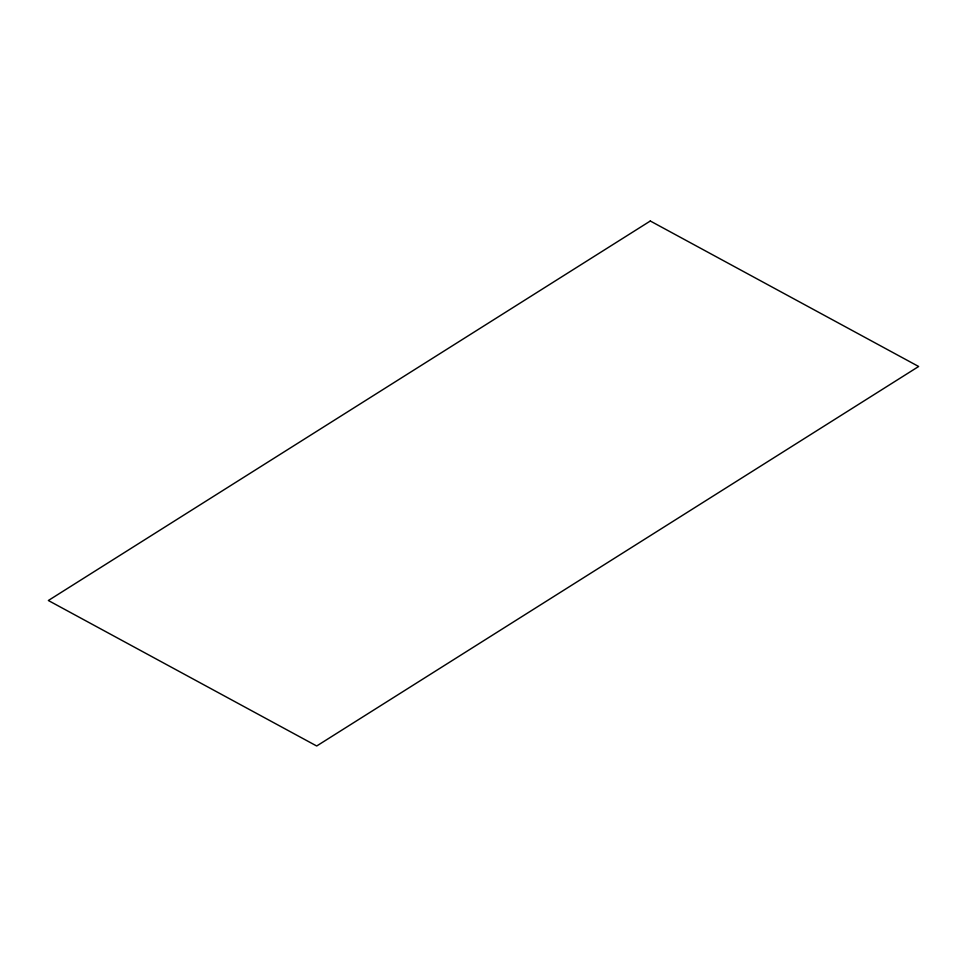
<?xml version="1.0" encoding="UTF-8"?>
<svg xmlns="http://www.w3.org/2000/svg" width="967" height="967" viewBox="0 0 967 967"><rect width="100%" height="100%" fill="white"/><g stroke="black" fill="none" stroke-linecap="round" stroke-linejoin="round"><path stroke-width="1.45" d="M650.308 221.008L48.35 600.507L316.692 745.992L918.65 366.493L650.308 221.008"/></g></svg>
